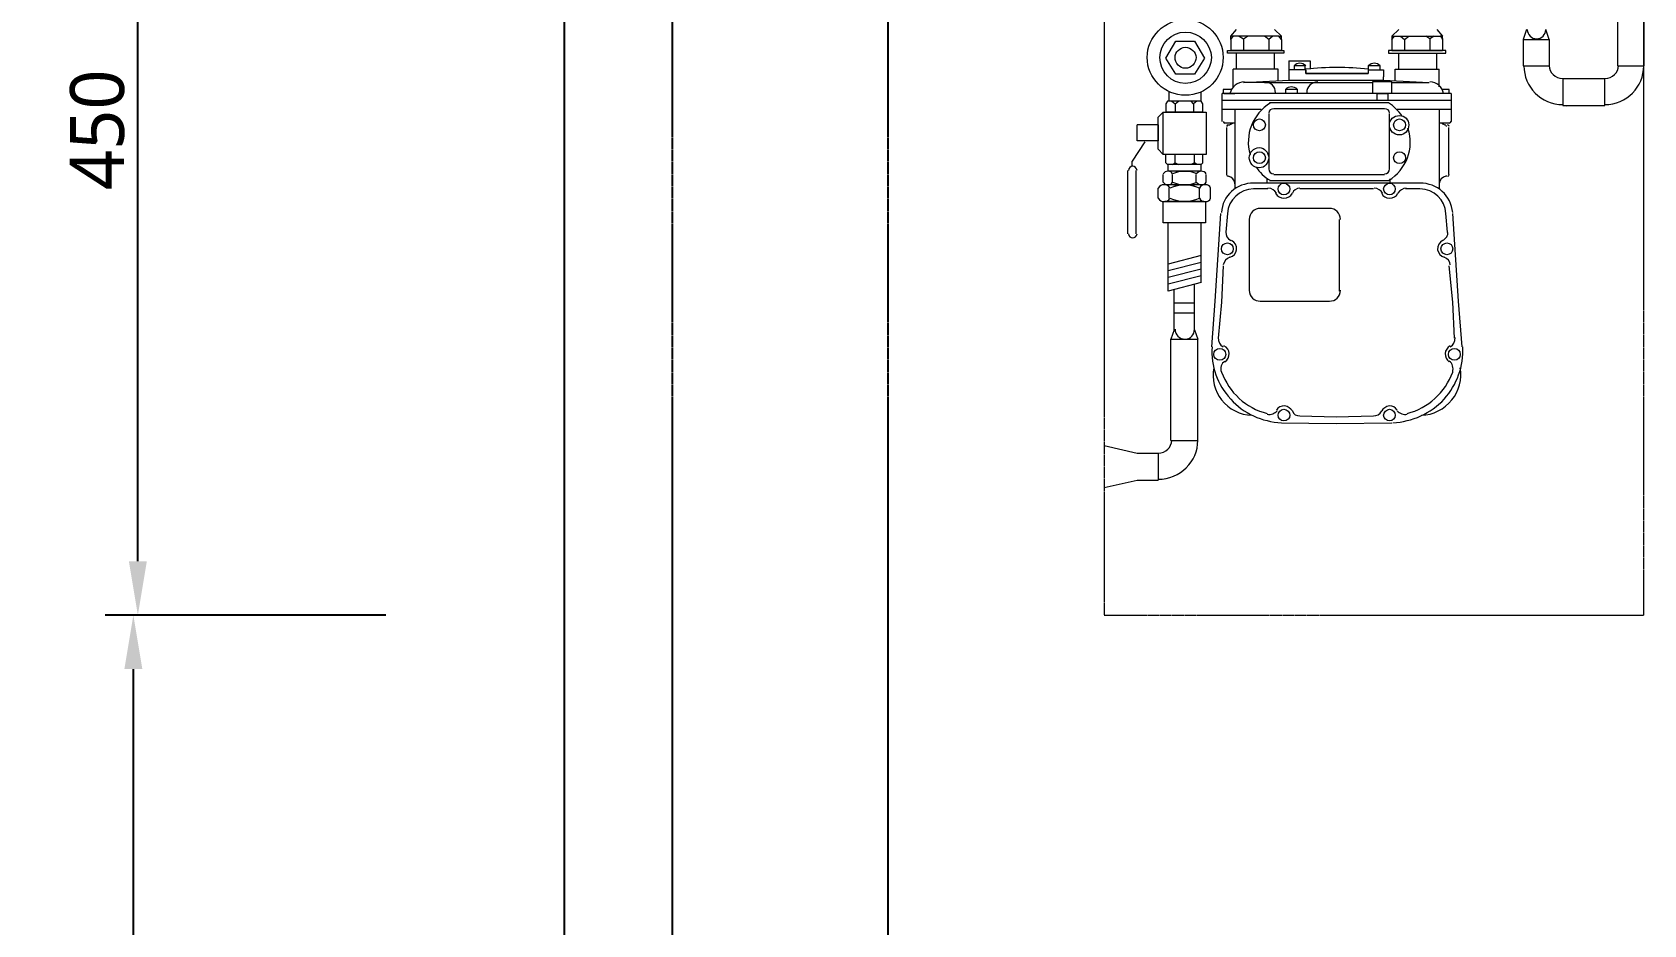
# Model space of a CAD drawing. Header units: millimetres. Extents: x -9013 to 516, y -36629 to 6082.
# Drawn here: x -4976 to -4229, y 1472 to 1886 of the extents above; entities that cross this region are included whole.
import ezdxf

# ---------------------------------------------------------------- set-up
doc = ezdxf.new("R2010")
doc.units = ezdxf.units.MM
doc.header["$LTSCALE"] = 0.05
doc.linetypes.add('CENTER', pattern=[50.8, 31.75, -6.35, 6.35, -6.35])
doc.linetypes.add('CENTER2', pattern=[28.575, 19.05, -3.175, 3.175, -3.175])
doc.layers.get('0').update_dxf_attribs({"lineweight": 18})
doc.layers.get('Defpoints').update_dxf_attribs({"color": 140, "lineweight": 18})
for name, color, linetype in [('1', 7, 'Continuous'), ('1CO', 4, 'Continuous'), ('HWAT___5CS', 3, 'CENTER2')]:
    doc.layers.add(name, color=color, linetype=linetype)
doc.layers.add('G-Anno-Std-Cntr', color=1, linetype='CENTER2', lineweight=18)
doc.styles.add('trebuchet_MS', font='trebuc.ttf')
doc.dimstyles.new('MGP', dxfattribs={"dimtxt": 2.5, "dimasz": 2.5, "dimexe": 1.25, "dimexo": 0.625, "dimtad": 1, "dimdec": 0, "dimtxsty": 'trebuchet_MS', "dimcen": 2.5, "dimclrt": 7, "dimadec": 0, "dimazin": 0, "dimtfac": 1, "dimtdec": 0, "dimtmove": 0, "dimatfit": 3, "dimfxl": 1.148294, "dimfxlon": 1, "dimarcsym": 2})

# ---------------------------------------------------------------- blocks, each defined once
blk = doc.blocks.new('*D242')
at = {"color": 0, "lineweight": -2, "transparency": 16777216}
for p, q in [((-4814.41, 1615.56), (-4942.24, 1615.56)), ((-4929.24, 1190.56), (-4929.24, 1590.56)), ((-4814.41, 1165.56), (-4942.24, 1165.56))]:
    blk.add_line(p, q, dxfattribs=at)
at = {"color": 0, "transparency": 16777216}
for points in [[(-4933.41, 1590.56), (-4925.07, 1590.56), (-4929.24, 1615.56)], [(-4933.41, 1190.56), (-4925.07, 1190.56), (-4929.24, 1165.56)]]:
    blk.add_solid(points, dxfattribs=at)
at = {"layer": 'Defpoints', "color": 0, "transparency": 16777216}
for p in [(-4929.24, 1615.56), (-4479.46, 1615.56), (-4736.71, 1165.56)]:
    blk.add_point(p, dxfattribs=at)
at = {"color": 7, "transparency": 16777216, "insert": (-4947.96, 1390.56), "char_height": 25, "attachment_point": 5, "rotation": 90, "style": 'trebuchet_MS'}
blk.add_mtext('450', dxfattribs=at)
blk = doc.blocks.new('*D250')
at = {"color": 0, "lineweight": -2, "transparency": 16777216}
for p, q in [((-4941.71, 2165.56), (-5069.54, 2165.56)), ((-5056.54, 2140.56), (-5056.54, 340.56)), ((-4941.71, 315.56), (-5069.54, 315.56))]:
    blk.add_line(p, q, dxfattribs=at)
at = {"color": 0, "transparency": 16777216}
for points in [[(-5060.7, 2140.56), (-5052.37, 2140.56), (-5056.54, 2165.56)], [(-5060.7, 340.56), (-5052.37, 340.56), (-5056.54, 315.56)]]:
    blk.add_solid(points, dxfattribs=at)
at = {"layer": 'Defpoints', "color": 0, "transparency": 16777216}
for p in [(-4729.46, 2165.56), (-5056.54, 315.56), (-4814.41, 315.56)]:
    blk.add_point(p, dxfattribs=at)
at = {"color": 7, "transparency": 16777216, "insert": (-5075.25, 1240.56), "char_height": 25, "attachment_point": 5, "rotation": 90, "style": 'trebuchet_MS'}
blk.add_mtext('1850', dxfattribs=at)
blk = doc.blocks.new('gas meter 1')
at = {"layer": '1', "color": 42, "lineweight": 9}
for points in [[(-6242.32, 3115), (-6242.32, 3001.6)], [(-6230.2, 3115), (-6230.2, 3001.6)], [(-6284.55, 3018.42), (-6286.11, 3013.72), (-6273.99, 3013.72), (-6275.56, 3018.42)], [(-6286.11, 3013.72), (-6286.11, 3001.6)], [(-6273.99, 3013.72), (-6273.99, 3001.6)], [(-6267.74, 2995.74), (-6248.19, 2995.74)], [(-6267.74, 2983.22), (-6248.19, 2983.22)], [(-6447.75, 2879.22), (-6449.31, 2874.92)], [(-6449.31, 2827.99), (-6449.31, 2874.92), (-6436.8, 2874.92)], [(-6438.36, 2879.22), (-6436.8, 2874.92)], [(-6436.8, 2827.99), (-6436.8, 2874.92)], [(-6480.2, 2825.65), (-6464.95, 2822.13)], [(-6464.95, 2822.13), (-6455.17, 2822.13)], [(-6480.2, 2806.1), (-6464.95, 2809.62)], [(-6464.95, 2809.62), (-6455.17, 2809.62)]]:
    blk.add_lwpolyline(points, dxfattribs=at)
at = {"layer": '1', "color": 0, "lineweight": 5}
for points in [[(-6399.26, 3015.29), (-6420.37, 3015.29), (-6421.55, 3015.29), (-6418.81, 3018.42)], [(-6399.26, 3015.29), (-6398.09, 3015.29), (-6401.21, 3018.42)], [(-6343.74, 3018.42), (-6346.86, 3015.29), (-6345.69, 3015.29)], [(-6326.14, 3018.42), (-6323.4, 3015.29), (-6324.58, 3015.29)], [(-6446.96, 2997.69), (-6451.66, 3005.12), (-6446.96, 3012.94), (-6438.36, 3012.94), (-6433.67, 3005.12), (-6438.36, 2997.69), (-6446.96, 2997.69)], [(-6421.55, 3013.72), (-6421.55, 3015.29)], [(-6420.37, 3015.29), (-6421.55, 3014.11)], [(-6421.55, 3014.11), (-6421.55, 3008.64)], [(-6417.64, 3015.29), (-6415.68, 3014.11), (-6413.73, 3015.29)], [(-6415.68, 3014.11), (-6415.68, 3008.64)], [(-6403.95, 3013.72), (-6405.91, 3015.29)], [(-6402, 3015.29), (-6403.95, 3013.72)], [(-6403.95, 3013.72), (-6403.95, 3008.64)], [(-6398.09, 3013.72), (-6399.26, 3015.29)], [(-6398.09, 3013.72), (-6398.09, 3015.29)], [(-6398.09, 3013.72), (-6398.09, 3008.64)], [(-6346.86, 3015.29), (-6346.86, 3013.72), (-6345.69, 3015.29)], [(-6346.86, 3013.72), (-6346.86, 3008.64)], [(-6345.69, 3015.29), (-6324.58, 3015.29)], [(-6342.95, 3015.29), (-6341, 3013.72)], [(-6341, 3013.72), (-6339.04, 3015.29)], [(-6341, 3013.72), (-6341, 3008.64)], [(-6329.27, 3014.11), (-6331.22, 3015.29)], [(-6327.31, 3015.29), (-6329.27, 3014.11)], [(-6329.27, 3014.11), (-6329.27, 3008.64)], [(-6324.58, 3015.29), (-6323.4, 3014.11)], [(-6323.4, 3013.72), (-6323.4, 3015.29)], [(-6323.4, 3014.11), (-6323.4, 3008.64)], [(-6423.11, 3008.64), (-6396.91, 3008.64)], [(-6423.11, 3007.47), (-6423.11, 3008.64)], [(-6396.91, 3007.47), (-6423.11, 3007.47)], [(-6398.09, 3008.64), (-6421.55, 3008.64)], [(-6418.81, 3000.04), (-6418.81, 3007.47)], [(-6401.21, 3000.04), (-6401.21, 3007.47)], [(-6396.91, 3008.64), (-6396.91, 3007.47)], [(-6394.57, 3003.95), (-6384.79, 3003.95), (-6384.79, 3000.04)], [(-6394.57, 3003.95), (-6394.57, 2996.52)], [(-6392.22, 3001.6), (-6392.22, 2999.65)], [(-6387.14, 3001.6), (-6389.88, 3001.6), (-6392.22, 3001.6)], [(-6387.14, 2999.65), (-6387.14, 3001.6)], [(-6357.81, 3001.6), (-6357.81, 2999.65)], [(-6352.34, 3001.6), (-6355.08, 3001.6), (-6357.81, 3001.6)], [(-6352.34, 2999.65), (-6352.34, 3001.6)], [(-6321.84, 3008.64), (-6348.43, 3008.64)], [(-6348.43, 3008.64), (-6348.43, 3007.47)], [(-6348.43, 3007.47), (-6321.84, 3007.47)], [(-6346.86, 3008.64), (-6323.4, 3008.64)], [(-6343.74, 3000.04), (-6343.74, 3007.47)], [(-6326.14, 3000.04), (-6326.14, 3007.47)], [(-6321.84, 3007.47), (-6321.84, 3008.64)], [(-6286.11, 3001.6), (-6273.99, 3001.6)], [(-6242.32, 3001.6), (-6230.2, 3001.6)], [(-6420.37, 2991.83), (-6420.37, 3000.04)], [(-6399.65, 3000.04), (-6420.37, 3000.04)], [(-6415.68, 2993.78), (-6394.57, 2994.96), (-6350.77, 2994.96), (-6329.66, 2993.78)], [(-6399.65, 2994.96), (-6399.65, 3000.04)], [(-6357.81, 2999.65), (-6357.81, 2998.08), (-6386.75, 2998.08), (-6386.75, 2999.65), (-6394.57, 2999.65)], [(-6394.57, 2996.52), (-6394.57, 2994.96)], [(-6386.75, 2999.65), (-6386.75, 2998.08)], [(-6386.75, 2998.08), (-6357.81, 2998.08)], [(-6357.81, 2999.65), (-6350.77, 2999.65), (-6350.77, 2996.52)], [(-6346.86, 2988.7), (-6346.86, 2994.17), (-6355.86, 2994.17), (-6355.86, 2988.7)], [(-6350.77, 2994.96), (-6350.77, 2996.52)], [(-6345.3, 2994.96), (-6345.3, 3000.04), (-6324.97, 3000.04)], [(-6324.97, 2991.83), (-6324.97, 3000.04)], [(-6267.74, 2995.74), (-6267.74, 2983.22)], [(-6248.19, 2983.22), (-6248.19, 2995.74)], [(-6450.09, 2985.18), (-6450.09, 2989.48)], [(-6435.23, 2985.18), (-6435.23, 2989.48)], [(-6319.49, 2988.7), (-6425.46, 2988.7)], [(-6425.46, 2975.8), (-6425.46, 2988.7)], [(-6421.94, 2990.65), (-6425.07, 2990.65)], [(-6425.07, 2990.65), (-6425.07, 2988.7)], [(-6424.68, 2988.7), (-6419.59, 2988.7)], [(-6421.16, 2990.65), (-6421.94, 2990.65)], [(-6405.91, 2993.78), (-6415.68, 2993.78)], [(-6405.91, 2993.78), (-6355.86, 2993.78)], [(-6396.13, 2990.65), (-6396.13, 2988.7)], [(-6390.66, 2990.65), (-6393.79, 2990.65), (-6396.13, 2990.65)], [(-6390.66, 2988.7), (-6390.66, 2990.65)], [(-6381.27, 2993.78), (-6363.68, 2993.78)], [(-6353.9, 2988.7), (-6353.9, 2985.57)], [(-6353.9, 2988.7), (-6348.82, 2988.7)], [(-6348.82, 2988.7), (-6348.82, 2985.57)], [(-6346.86, 2993.78), (-6339.04, 2993.78), (-6329.66, 2993.78)], [(-6322.62, 2990.65), (-6323.4, 2990.65)], [(-6320.28, 2990.65), (-6322.62, 2990.65)], [(-6320.28, 2988.7), (-6320.28, 2990.65)], [(-6319.49, 2988.7), (-6319.49, 2975.8)], [(-6452.83, 2980.1), (-6455.17, 2977.75)], [(-6452.83, 2960.55), (-6452.83, 2980.1)], [(-6452.83, 2980.1), (-6432.89, 2980.1)], [(-6450.87, 2985.18), (-6451.66, 2984.01)], [(-6451.66, 2984.01), (-6451.66, 2980.1)], [(-6434.45, 2980.1), (-6451.66, 2980.1)], [(-6435.23, 2985.18), (-6450.87, 2985.18)], [(-6448.92, 2985.18), (-6447.35, 2984.01), (-6445.79, 2985.18)], [(-6447.35, 2984.01), (-6447.35, 2980.1)], [(-6437.19, 2985.18), (-6438.75, 2984.01), (-6439.92, 2985.18)], [(-6438.75, 2984.01), (-6438.75, 2980.1)], [(-6434.45, 2980.1), (-6434.45, 2984.01), (-6435.23, 2985.18)], [(-6432.89, 2980.1), (-6432.89, 2960.55)], [(-6319.49, 2985.57), (-6425.46, 2985.57)], [(-6407.47, 2981.27), (-6425.46, 2981.27)], [(-6419.59, 2981.27), (-6419.59, 2944.51)], [(-6403.95, 2979.31), (-6403.95, 2953.51)], [(-6348.43, 2984.4), (-6403.56, 2984.4)], [(-6350.38, 2981.66), (-6401.61, 2981.66)], [(-6348.04, 2953.51), (-6348.04, 2979.31)], [(-6319.49, 2981.27), (-6344.52, 2981.27)], [(-6324.97, 2981.27), (-6324.97, 2944.51)], [(-6266.17, 2982.83), (-6265.78, 2983.22)], [(-6464.95, 2966.8), (-6464.95, 2974.23)], [(-6455.17, 2974.23), (-6464.95, 2974.23)], [(-6455.17, 2962.89), (-6455.17, 2977.75)], [(-6455.17, 2974.23), (-6455.17, 2966.8)], [(-6419.59, 2975.01), (-6424.28, 2975.01)], [(-6423.5, 2973.06), (-6423.5, 2951.16)], [(-6320.28, 2975.01), (-6324.97, 2975.01)], [(-6321.84, 2973.84), (-6321.45, 2973.84)], [(-6320.67, 2973.06), (-6320.67, 2951.16)], [(-6461.43, 2966.41), (-6467.3, 2957.42)], [(-6455.17, 2966.8), (-6464.95, 2966.8)], [(-6467.3, 2955.07), (-6467.3, 2957.42)], [(-6452.83, 2960.55), (-6455.17, 2962.89)], [(-6432.89, 2960.55), (-6452.83, 2960.55)], [(-6450.87, 2955.85), (-6451.66, 2956.64), (-6451.66, 2960.55)], [(-6448.53, 2955.85), (-6447.35, 2956.64), (-6447.35, 2960.55)], [(-6437.19, 2955.85), (-6438.36, 2956.64), (-6438.36, 2960.55)], [(-6434.45, 2956.64), (-6434.45, 2960.55)], [(-6469.25, 2923.79), (-6469.25, 2953.12)], [(-6465.34, 2923.79), (-6465.34, 2953.12)], [(-6452.83, 2947.64), (-6452.83, 2951.16)], [(-6435.23, 2955.85), (-6450.87, 2955.85)], [(-6435.23, 2952.73), (-6450.87, 2952.73)], [(-6450.48, 2952.73), (-6450.48, 2955.85)], [(-6435.62, 2952.73), (-6450.09, 2952.73)], [(-6448.53, 2947.64), (-6448.53, 2951.16)], [(-6447.35, 2956.64), (-6445.79, 2955.85)], [(-6446.96, 2952.73), (-6439.14, 2952.73)], [(-6438.36, 2956.64), (-6439.92, 2955.85)], [(-6437.58, 2947.64), (-6437.58, 2951.16)], [(-6434.45, 2956.64), (-6435.23, 2955.85)], [(-6435.23, 2952.73), (-6435.23, 2955.85)], [(-6432.89, 2947.64), (-6432.89, 2951.16)], [(-6404.73, 2947.25), (-6404.73, 2948.43), (-6404.73, 2949.21)], [(-6401.61, 2951.16), (-6350.38, 2951.16)], [(-6347.65, 2947.25), (-6347.65, 2948.43), (-6347.65, 2949.21)], [(-6321.45, 2950.38), (-6321.84, 2950.38)], [(-6455.17, 2940.21), (-6455.17, 2944.91)], [(-6433.28, 2946.47), (-6452.44, 2946.47)], [(-6434.06, 2946.47), (-6452.05, 2946.47)], [(-6435.62, 2946.47), (-6450.09, 2946.47)], [(-6450.09, 2940.21), (-6450.09, 2944.91)], [(-6448.14, 2946.47), (-6438.36, 2946.47)], [(-6436.01, 2940.21), (-6436.01, 2944.91)], [(-6430.93, 2940.21), (-6430.93, 2944.91)], [(-6333.96, 2947.25), (-6410.99, 2947.25)], [(-6404.34, 2944.51), (-6410.99, 2944.51)], [(-6403.56, 2948.43), (-6348.43, 2948.43)], [(-6355.47, 2944.51), (-6389.48, 2944.51)], [(-6333.96, 2944.51), (-6340.61, 2944.51)], [(-6452.83, 2928.87), (-6452.83, 2938.65)], [(-6452.83, 2938.65), (-6433.28, 2938.65)], [(-6434.06, 2938.65), (-6452.05, 2938.65)], [(-6433.28, 2938.65), (-6433.28, 2928.87)], [(-6375.8, 2935.52), (-6407.86, 2935.52)], [(-6433.28, 2928.87), (-6452.83, 2928.87)], [(-6450.48, 2897.2), (-6450.48, 2928.87)], [(-6435.23, 2901.11), (-6435.23, 2928.87)], [(-6426.24, 2933.18), (-6428.98, 2892.51), (-6430.54, 2871.4)], [(-6423.11, 2933.18), (-6423.89, 2924.57)], [(-6412.95, 2930.44), (-6412.95, 2897.2)], [(-6371.11, 2897.2), (-6371.11, 2930.44)], [(-6321.06, 2924.57), (-6321.84, 2933.18)], [(-6315.97, 2892.51), (-6318.71, 2933.18)], [(-6435.23, 2913.63), (-6450.48, 2909.72)], [(-6435.23, 2910.5), (-6450.48, 2906.59)], [(-6435.23, 2907.37), (-6450.48, 2903.46)], [(-6425.07, 2908.93), (-6425.85, 2892.12), (-6427.41, 2875.31)], [(-6317.93, 2875.31), (-6318.71, 2892.12), (-6320.28, 2908.93)], [(-6435.23, 2904.24), (-6450.48, 2900.33)], [(-6435.23, 2901.11), (-6450.48, 2897.2)], [(-6447.75, 2879.22), (-6447.75, 2897.98)], [(-6438.36, 2879.22), (-6438.36, 2900.33)], [(-6447.75, 2891.73), (-6438.36, 2891.73)], [(-6407.86, 2892.51), (-6375.8, 2892.51)], [(-6314.41, 2871.4), (-6315.97, 2892.51)], [(-6447.75, 2887.04), (-6438.36, 2887.04)], [(-6389.48, 2839.33), (-6372.67, 2838.94)], [(-6372.67, 2838.94), (-6355.47, 2839.33)], [(-6398.09, 2836.21), (-6372.67, 2835.81), (-6346.86, 2836.21)], [(-6449.31, 2827.99), (-6436.8, 2827.99)], [(-6455.17, 2822.13), (-6455.17, 2809.62)]]:
    blk.add_lwpolyline(points, dxfattribs=at)
for points, knots in [([(-6442.66, 3023.11), (-6452.05, 3023.11), (-6460.26, 3014.9), (-6460.26, 3005.51), (-6460.26, 2995.74), (-6452.05, 2987.92), (-6442.66, 2987.92), (-6432.89, 2987.92), (-6425.07, 2995.74), (-6425.07, 3005.51), (-6425.07, 3014.9), (-6432.89, 3023.11), (-6442.66, 3023.11)], [0, 0, 0, 0, 1, 1, 1, 2, 2, 2, 3, 3, 3, 4, 4, 4, 4]), ([(-6442.66, 3017.24), (-6448.92, 3017.24), (-6454.39, 3011.77), (-6454.39, 3005.51), (-6454.39, 2998.87), (-6448.92, 2993.39), (-6442.66, 2993.39), (-6436.01, 2993.39), (-6430.54, 2998.87), (-6430.54, 3005.51), (-6430.54, 3011.77), (-6436.01, 3017.24), (-6442.66, 3017.24)], [0, 0, 0, 0, 1, 1, 1, 2, 2, 2, 3, 3, 3, 4, 4, 4, 4]), ([(-6284.16, 3018.42), (-6284.16, 3016.07), (-6282.2, 3014.11), (-6279.86, 3014.11), (-6277.51, 3014.11), (-6275.56, 3016.07), (-6275.56, 3018.42)], [0, 0, 0, 0, 1, 1, 1, 2, 2, 2, 2]), ([(-6442.66, 3010.2), (-6445.01, 3010.2), (-6447.35, 3007.86), (-6447.35, 3005.51), (-6447.35, 3002.78), (-6445.01, 3000.43), (-6442.66, 3000.43), (-6439.92, 3000.43), (-6437.58, 3002.78), (-6437.58, 3005.51), (-6437.58, 3007.86), (-6439.92, 3010.2), (-6442.66, 3010.2)], [0, 0, 0, 0, 1, 1, 1, 2, 2, 2, 3, 3, 3, 4, 4, 4, 4]), ([(-6408.25, 2976.97), (-6409.82, 2976.97), (-6410.99, 2975.4), (-6410.99, 2974.23), (-6410.99, 2972.67), (-6409.82, 2971.49), (-6408.25, 2971.49), (-6406.69, 2971.49), (-6405.52, 2972.67), (-6405.52, 2974.23), (-6405.52, 2975.4), (-6406.69, 2976.97), (-6408.25, 2976.97)], [0, 0, 0, 0, 1, 1, 1, 2, 2, 2, 3, 3, 3, 4, 4, 4, 4]), ([(-6408.25, 2976.97), (-6409.82, 2976.97), (-6410.99, 2975.4), (-6410.99, 2974.23), (-6410.99, 2972.67), (-6409.82, 2971.49), (-6408.25, 2971.49), (-6406.69, 2971.49), (-6405.52, 2972.67), (-6405.52, 2974.23), (-6405.52, 2975.4), (-6406.69, 2976.97), (-6408.25, 2976.97)], [0, 0, 0, 0, 1, 1, 1, 2, 2, 2, 3, 3, 3, 4, 4, 4, 4]), ([(-6408.25, 2976.97), (-6409.82, 2976.97), (-6410.99, 2975.4), (-6410.99, 2974.23), (-6410.99, 2972.67), (-6409.82, 2971.49), (-6408.25, 2971.49), (-6406.69, 2971.49), (-6405.52, 2972.67), (-6405.52, 2974.23), (-6405.52, 2975.4), (-6406.69, 2976.97), (-6408.25, 2976.97)], [0, 0, 0, 0, 1, 1, 1, 2, 2, 2, 3, 3, 3, 4, 4, 4, 4]), ([(-6343.35, 2978.53), (-6346.08, 2978.53), (-6348.04, 2976.58), (-6348.04, 2974.23), (-6348.04, 2971.49), (-6346.08, 2969.54), (-6343.35, 2969.54), (-6341, 2969.54), (-6339.04, 2971.49), (-6339.04, 2974.23), (-6339.04, 2976.58), (-6341, 2978.53), (-6343.35, 2978.53)], [0, 0, 0, 0, 1, 1, 1, 2, 2, 2, 3, 3, 3, 4, 4, 4, 4]), ([(-6343.35, 2976.97), (-6344.91, 2976.97), (-6346.08, 2975.4), (-6346.08, 2974.23), (-6346.08, 2972.67), (-6344.91, 2971.49), (-6343.35, 2971.49), (-6341.78, 2971.49), (-6340.61, 2972.67), (-6340.61, 2974.23), (-6340.61, 2975.4), (-6341.78, 2976.97), (-6343.35, 2976.97)], [0, 0, 0, 0, 1, 1, 1, 2, 2, 2, 3, 3, 3, 4, 4, 4, 4]), ([(-6343.35, 2976.97), (-6344.91, 2976.97), (-6346.08, 2975.4), (-6346.08, 2974.23), (-6346.08, 2972.67), (-6344.91, 2971.49), (-6343.35, 2971.49), (-6341.78, 2971.49), (-6340.61, 2972.67), (-6340.61, 2974.23), (-6340.61, 2975.4), (-6341.78, 2976.97), (-6343.35, 2976.97)], [0, 0, 0, 0, 1, 1, 1, 2, 2, 2, 3, 3, 3, 4, 4, 4, 4]), ([(-6408.25, 2963.67), (-6410.99, 2963.67), (-6412.95, 2961.33), (-6412.95, 2958.98), (-6412.95, 2956.64), (-6410.99, 2954.29), (-6408.25, 2954.29), (-6405.91, 2954.29), (-6403.95, 2956.64), (-6403.95, 2958.98), (-6403.95, 2961.33), (-6405.91, 2963.67), (-6408.25, 2963.67)], [0, 0, 0, 0, 1, 1, 1, 2, 2, 2, 3, 3, 3, 4, 4, 4, 4]), ([(-6408.25, 2961.72), (-6409.82, 2961.72), (-6410.99, 2960.55), (-6410.99, 2958.98), (-6410.99, 2957.42), (-6409.82, 2956.25), (-6408.25, 2956.25), (-6406.69, 2956.25), (-6405.52, 2957.42), (-6405.52, 2958.98), (-6405.52, 2960.55), (-6406.69, 2961.72), (-6408.25, 2961.72)], [0, 0, 0, 0, 1, 1, 1, 2, 2, 2, 3, 3, 3, 4, 4, 4, 4]), ([(-6408.25, 2961.72), (-6409.82, 2961.72), (-6410.99, 2960.55), (-6410.99, 2958.98), (-6410.99, 2957.42), (-6409.82, 2956.25), (-6408.25, 2956.25), (-6406.69, 2956.25), (-6405.52, 2957.42), (-6405.52, 2958.98), (-6405.52, 2960.55), (-6406.69, 2961.72), (-6408.25, 2961.72)], [0, 0, 0, 0, 1, 1, 1, 2, 2, 2, 3, 3, 3, 4, 4, 4, 4]), ([(-6343.35, 2961.72), (-6344.91, 2961.72), (-6346.08, 2960.55), (-6346.08, 2958.98), (-6346.08, 2957.42), (-6344.91, 2956.25), (-6343.35, 2956.25), (-6341.78, 2956.25), (-6340.61, 2957.42), (-6340.61, 2958.98), (-6340.61, 2960.55), (-6341.78, 2961.72), (-6343.35, 2961.72)], [0, 0, 0, 0, 1, 1, 1, 2, 2, 2, 3, 3, 3, 4, 4, 4, 4]), ([(-6343.35, 2961.72), (-6344.91, 2961.72), (-6346.08, 2960.55), (-6346.08, 2958.98), (-6346.08, 2957.42), (-6344.91, 2956.25), (-6343.35, 2956.25), (-6341.78, 2956.25), (-6340.61, 2957.42), (-6340.61, 2958.98), (-6340.61, 2960.55), (-6341.78, 2961.72), (-6343.35, 2961.72)], [0, 0, 0, 0, 1, 1, 1, 2, 2, 2, 3, 3, 3, 4, 4, 4, 4]), ([(-6343.35, 2961.72), (-6344.91, 2961.72), (-6346.08, 2960.55), (-6346.08, 2958.98), (-6346.08, 2957.42), (-6344.91, 2956.25), (-6343.35, 2956.25), (-6341.78, 2956.25), (-6340.61, 2957.42), (-6340.61, 2958.98), (-6340.61, 2960.55), (-6341.78, 2961.72), (-6343.35, 2961.72)], [0, 0, 0, 0, 1, 1, 1, 2, 2, 2, 3, 3, 3, 4, 4, 4, 4]), ([(-6464.95, 2953.12), (-6464.95, 2954.29), (-6466.12, 2955.07), (-6466.9, 2955.07), (-6468.08, 2955.07), (-6468.86, 2954.29), (-6468.86, 2953.12)], [0, 0, 0, 0, 1, 1, 1, 2, 2, 2, 2]), ([(-6448.53, 2951.55), (-6448.92, 2952.34), (-6449.7, 2952.73), (-6450.48, 2952.73), (-6451.66, 2952.73), (-6452.44, 2952.34), (-6452.83, 2951.55)], [0, 0, 0, 0, 1, 1, 1, 2, 2, 2, 2]), ([(-6432.89, 2951.55), (-6433.28, 2952.34), (-6434.45, 2952.73), (-6435.23, 2952.73), (-6436.01, 2952.73), (-6436.8, 2952.34), (-6437.58, 2951.55)], [0, 0, 0, 0, 1, 1, 1, 2, 2, 2, 2]), ([(-6449.7, 2944.91), (-6450.48, 2946.08), (-6451.26, 2946.47), (-6452.44, 2946.47), (-6453.61, 2946.47), (-6454.39, 2946.08), (-6455.17, 2944.91)], [0, 0, 0, 0, 1, 1, 1, 2, 2, 2, 2]), ([(-6452.83, 2947.64), (-6452.44, 2946.86), (-6451.66, 2946.47), (-6450.48, 2946.47), (-6449.7, 2946.47), (-6448.92, 2946.86), (-6448.53, 2947.64)], [0, 0, 0, 0, 1, 1, 1, 2, 2, 2, 2]), ([(-6437.58, 2947.64), (-6436.8, 2946.86), (-6436.01, 2946.47), (-6435.23, 2946.47), (-6434.45, 2946.47), (-6433.28, 2946.86), (-6432.89, 2947.64)], [0, 0, 0, 0, 1, 1, 1, 2, 2, 2, 2]), ([(-6430.93, 2944.91), (-6431.32, 2946.08), (-6432.1, 2946.47), (-6433.28, 2946.47), (-6434.45, 2946.47), (-6435.62, 2946.08), (-6436.01, 2944.91)], [0, 0, 0, 0, 1, 1, 1, 2, 2, 2, 2]), ([(-6400.82, 2942.56), (-6400.04, 2941), (-6398.48, 2940.21), (-6396.91, 2940.21), (-6395.35, 2940.21), (-6393.79, 2941), (-6393, 2942.56)], [0, 0, 0, 0, 1, 1, 1, 2, 2, 2, 2]), ([(-6396.91, 2947.25), (-6398.48, 2947.25), (-6399.65, 2945.69), (-6399.65, 2944.51), (-6399.65, 2942.95), (-6398.48, 2941.78), (-6396.91, 2941.78), (-6395.35, 2941.78), (-6394.18, 2942.95), (-6394.18, 2944.51), (-6394.18, 2945.69), (-6395.35, 2947.25), (-6396.91, 2947.25)], [0, 0, 0, 0, 1, 1, 1, 2, 2, 2, 3, 3, 3, 4, 4, 4, 4]), ([(-6351.56, 2942.56), (-6351.17, 2941), (-6349.6, 2940.21), (-6348.04, 2940.21), (-6346.08, 2940.21), (-6344.91, 2941), (-6344.13, 2942.56)], [0, 0, 0, 0, 1, 1, 1, 2, 2, 2, 2]), ([(-6348.04, 2947.25), (-6349.21, 2947.25), (-6350.77, 2945.69), (-6350.77, 2944.51), (-6350.77, 2942.95), (-6349.21, 2941.78), (-6348.04, 2941.78), (-6346.47, 2941.78), (-6345.3, 2942.95), (-6345.3, 2944.51), (-6345.3, 2945.69), (-6346.47, 2947.25), (-6348.04, 2947.25)], [0, 0, 0, 0, 1, 1, 1, 2, 2, 2, 3, 3, 3, 4, 4, 4, 4]), ([(-6455.17, 2940.21), (-6454.39, 2939.04), (-6453.61, 2938.65), (-6452.44, 2938.65), (-6451.26, 2938.65), (-6450.48, 2939.04), (-6449.7, 2940.21)], [0, 0, 0, 0, 1, 1, 1, 2, 2, 2, 2]), ([(-6436.01, 2940.21), (-6435.62, 2939.04), (-6434.45, 2938.65), (-6433.28, 2938.65), (-6432.1, 2938.65), (-6431.32, 2939.04), (-6430.93, 2940.21)], [0, 0, 0, 0, 1, 1, 1, 2, 2, 2, 2]), ([(-6468.86, 2923.79), (-6468.86, 2922.62), (-6468.08, 2921.84), (-6466.9, 2921.84), (-6466.12, 2921.84), (-6464.95, 2922.62), (-6464.95, 2923.79)], [0, 0, 0, 0, 1, 1, 1, 2, 2, 2, 2]), ([(-6423.11, 2919.49), (-6424.68, 2919.49), (-6425.85, 2918.32), (-6425.85, 2916.75), (-6425.85, 2915.19), (-6424.68, 2914.02), (-6423.11, 2914.02), (-6421.55, 2914.02), (-6420.37, 2915.19), (-6420.37, 2916.75), (-6420.37, 2918.32), (-6421.55, 2919.49), (-6423.11, 2919.49)], [0, 0, 0, 0, 1, 1, 1, 2, 2, 2, 3, 3, 3, 4, 4, 4, 4]), ([(-6421.94, 2912.84), (-6419.98, 2913.23), (-6419.2, 2914.8), (-6418.81, 2916.36), (-6418.81, 2918.32), (-6419.59, 2919.88), (-6421.16, 2920.66)], [0, 0, 0, 0, 1, 1, 1, 2, 2, 2, 2]), ([(-6323.4, 2920.66), (-6324.97, 2919.88), (-6325.75, 2918.32), (-6325.75, 2916.36), (-6325.36, 2914.8), (-6324.19, 2913.23), (-6322.62, 2912.84)], [0, 0, 0, 0, 1, 1, 1, 2, 2, 2, 2]), ([(-6321.45, 2919.49), (-6322.62, 2919.49), (-6324.19, 2918.32), (-6324.19, 2916.75), (-6324.19, 2915.19), (-6322.62, 2914.02), (-6321.45, 2914.02), (-6319.88, 2914.02), (-6318.71, 2915.19), (-6318.71, 2916.75), (-6318.71, 2918.32), (-6319.88, 2919.49), (-6321.45, 2919.49)], [0, 0, 0, 0, 1, 1, 1, 2, 2, 2, 3, 3, 3, 4, 4, 4, 4]), ([(-6447.35, 2879.61), (-6447.35, 2876.87), (-6445.4, 2874.92), (-6442.66, 2874.92), (-6440.32, 2874.92), (-6438.36, 2876.87), (-6438.36, 2879.61)], [0, 0, 0, 0, 1, 1, 1, 2, 2, 2, 2]), ([(-6430.15, 2871.4), (-6430.93, 2862.4), (-6427.8, 2853.8), (-6421.55, 2847.15), (-6415.68, 2840.51), (-6407.08, 2836.6), (-6398.09, 2836.21)], [0, 0, 0, 0, 1, 1, 1, 2, 2, 2, 2]), ([(-6426.63, 2870.61), (-6428.19, 2870.61), (-6429.37, 2869.44), (-6429.37, 2867.88), (-6429.37, 2866.31), (-6428.19, 2865.14), (-6426.63, 2865.14), (-6425.07, 2865.14), (-6423.89, 2866.31), (-6423.89, 2867.88), (-6423.89, 2869.44), (-6425.07, 2870.61), (-6426.63, 2870.61)], [0, 0, 0, 0, 1, 1, 1, 2, 2, 2, 3, 3, 3, 4, 4, 4, 4]), ([(-6424.28, 2864.36), (-6422.72, 2865.53), (-6422.33, 2866.7), (-6422.33, 2868.27), (-6422.33, 2869.83), (-6423.11, 2871.01), (-6424.68, 2871.79)], [0, 0, 0, 0, 1, 1, 1, 2, 2, 2, 2]), ([(-6346.47, 2836.21), (-6337.48, 2836.6), (-6328.88, 2840.51), (-6322.62, 2847.15), (-6316.76, 2853.8), (-6313.63, 2862.4), (-6314.02, 2871.4)], [0, 0, 0, 0, 1, 1, 1, 2, 2, 2, 2]), ([(-6319.88, 2871.79), (-6321.06, 2871.01), (-6322.23, 2869.83), (-6322.23, 2868.27), (-6322.23, 2866.7), (-6321.45, 2865.53), (-6320.28, 2864.36)], [0, 0, 0, 0, 1, 1, 1, 2, 2, 2, 2]), ([(-6317.93, 2870.61), (-6319.49, 2870.61), (-6320.67, 2869.44), (-6320.67, 2867.88), (-6320.67, 2866.31), (-6319.49, 2865.14), (-6317.93, 2865.14), (-6316.37, 2865.14), (-6315.19, 2866.31), (-6315.19, 2867.88), (-6315.19, 2869.44), (-6316.37, 2870.61), (-6317.93, 2870.61)], [0, 0, 0, 0, 1, 1, 1, 2, 2, 2, 3, 3, 3, 4, 4, 4, 4]), ([(-6429.37, 2861.62), (-6430.54, 2856.54), (-6428.98, 2850.67), (-6425.85, 2846.76), (-6422.33, 2842.46), (-6417.25, 2839.72), (-6411.77, 2839.72)], [0, 0, 0, 0, 1, 1, 1, 2, 2, 2, 2]), ([(-6333.18, 2839.72), (-6327.71, 2839.72), (-6322.62, 2842.46), (-6319.1, 2846.76), (-6315.58, 2850.67), (-6314.41, 2856.54), (-6315.19, 2861.62)], [0, 0, 0, 0, 1, 1, 1, 2, 2, 2, 2]), ([(-6393, 2841.68), (-6393.79, 2842.85), (-6394.96, 2843.63), (-6396.52, 2844.03), (-6398.09, 2844.03), (-6399.65, 2843.24), (-6400.43, 2842.07)], [0, 0, 0, 0, 1, 1, 1, 2, 2, 2, 2]), ([(-6396.91, 2842.46), (-6398.48, 2842.46), (-6399.65, 2840.9), (-6399.65, 2839.72), (-6399.65, 2838.16), (-6398.48, 2836.99), (-6396.91, 2836.99), (-6395.35, 2836.99), (-6394.18, 2838.16), (-6394.18, 2839.72), (-6394.18, 2840.9), (-6395.35, 2842.46), (-6396.91, 2842.46)], [0, 0, 0, 0, 1, 1, 1, 2, 2, 2, 3, 3, 3, 4, 4, 4, 4]), ([(-6344.52, 2842.07), (-6345.3, 2843.24), (-6346.47, 2844.03), (-6348.04, 2844.03), (-6349.6, 2843.63), (-6351.17, 2842.85), (-6351.56, 2841.68)], [0, 0, 0, 0, 1, 1, 1, 2, 2, 2, 2]), ([(-6348.04, 2842.46), (-6349.21, 2842.46), (-6350.77, 2840.9), (-6350.77, 2839.72), (-6350.77, 2838.16), (-6349.21, 2836.99), (-6348.04, 2836.99), (-6346.47, 2836.99), (-6345.3, 2838.16), (-6345.3, 2839.72), (-6345.3, 2840.9), (-6346.47, 2842.46), (-6348.04, 2842.46)], [0, 0, 0, 0, 1, 1, 1, 2, 2, 2, 3, 3, 3, 4, 4, 4, 4])]:
    blk.add_open_spline(points, degree=3, knots=knots, dxfattribs=at)
for points in [[(-6389.48, 3002.78), (-6390.66, 3002.78), (-6391.44, 3002.38), (-6392.22, 3001.6)], [(-6386.75, 3001.6), (-6387.53, 3002.38), (-6388.7, 3002.78), (-6389.48, 3002.78)], [(-6355.08, 3002.78), (-6355.86, 3002.78), (-6357.03, 3002.38), (-6357.81, 3001.6)], [(-6352.34, 3001.6), (-6353.12, 3002.38), (-6353.9, 3002.78), (-6355.08, 3002.78)], [(-6415.29, 2994.17), (-6418.42, 2994.17), (-6421.16, 2991.83), (-6421.94, 2988.7)], [(-6400.82, 2989.09), (-6400.82, 2991.83), (-6402.78, 2994.17), (-6405.91, 2994.17)], [(-6372.28, 3000.82), (-6376.97, 3000.82), (-6382.06, 3000.43), (-6386.75, 3000.04)], [(-6381.27, 2994.17), (-6384.01, 2994.17), (-6386.36, 2991.83), (-6386.36, 2989.09)], [(-6357.81, 3000.04), (-6362.5, 3000.43), (-6367.59, 3000.82), (-6372.28, 3000.82)], [(-6323.01, 2988.7), (-6323.4, 2991.83), (-6326.14, 2994.17), (-6329.27, 2994.17)], [(-6393.39, 2991.83), (-6394.57, 2991.83), (-6395.35, 2991.44), (-6396.13, 2990.65)], [(-6390.66, 2990.65), (-6391.44, 2991.44), (-6392.61, 2991.83), (-6393.39, 2991.83)], [(-6403.17, 2984.4), (-6411.38, 2979.31), (-6415.29, 2969.54), (-6412.55, 2960.55)], [(-6401.61, 2981.66), (-6402.78, 2981.66), (-6403.95, 2980.88), (-6403.95, 2979.71)], [(-6348.04, 2979.71), (-6348.04, 2980.88), (-6348.82, 2981.66), (-6350.38, 2981.66)], [(-6342.17, 2978.14), (-6343.74, 2980.88), (-6346.08, 2982.83), (-6348.43, 2984.4)], [(-6425.07, 2975.8), (-6425.07, 2975.4), (-6424.68, 2975.01), (-6424.28, 2975.01)], [(-6422.72, 2974.23), (-6423.11, 2974.23), (-6423.5, 2973.84), (-6423.5, 2973.45)], [(-6422.72, 2974.23), (-6421.94, 2974.23), (-6421.16, 2974.62), (-6420.77, 2975.01)], [(-6348.43, 2948.43), (-6340.22, 2953.51), (-6336.31, 2963.28), (-6339.44, 2972.67)], [(-6323.79, 2975.01), (-6323.4, 2974.62), (-6322.62, 2974.23), (-6321.84, 2974.23)], [(-6320.28, 2973.45), (-6320.28, 2973.84), (-6320.67, 2974.23), (-6321.06, 2974.23)], [(-6320.28, 2975.01), (-6319.88, 2975.01), (-6319.49, 2975.4), (-6319.49, 2975.8)], [(-6437.19, 2951.55), (-6440.71, 2953.12), (-6445.01, 2953.12), (-6448.53, 2951.55)], [(-6423.5, 2951.16), (-6423.5, 2950.77), (-6423.11, 2950.38), (-6422.72, 2950.38)], [(-6419.59, 2946.86), (-6419.59, 2948.82), (-6421.16, 2949.99), (-6422.72, 2950.38)], [(-6409.82, 2954.68), (-6408.25, 2952.34), (-6405.91, 2949.99), (-6403.17, 2948.43)], [(-6403.95, 2953.9), (-6403.95, 2952.34), (-6402.78, 2951.55), (-6401.61, 2951.55)], [(-6350.38, 2951.55), (-6348.82, 2951.55), (-6348.04, 2952.34), (-6348.04, 2953.9)], [(-6321.84, 2950.38), (-6323.4, 2949.99), (-6324.97, 2948.82), (-6324.97, 2946.86)], [(-6321.06, 2950.38), (-6320.67, 2950.38), (-6320.28, 2950.77), (-6320.28, 2951.16)], [(-6436.01, 2944.91), (-6440.32, 2946.86), (-6445.4, 2946.86), (-6449.7, 2944.91)], [(-6448.53, 2947.64), (-6445.01, 2946.08), (-6440.71, 2946.08), (-6437.19, 2947.64)], [(-6410.99, 2947.25), (-6418.81, 2947.25), (-6425.46, 2941.39), (-6425.85, 2933.57)], [(-6410.99, 2944.51), (-6417.25, 2944.51), (-6422.72, 2939.43), (-6423.11, 2933.18)], [(-6400.43, 2942.56), (-6401.21, 2943.73), (-6402.39, 2944.91), (-6404.34, 2944.91)], [(-6389.48, 2944.91), (-6391.05, 2944.91), (-6392.61, 2943.73), (-6393, 2942.56)], [(-6351.17, 2942.56), (-6351.95, 2943.73), (-6353.51, 2944.91), (-6355.08, 2944.91)], [(-6340.22, 2944.91), (-6341.78, 2944.91), (-6343.35, 2943.73), (-6344.13, 2942.56)], [(-6318.71, 2933.57), (-6319.49, 2941.39), (-6325.75, 2947.25), (-6333.96, 2947.25)], [(-6321.84, 2933.18), (-6322.23, 2939.43), (-6327.31, 2944.51), (-6333.96, 2944.51)], [(-6449.7, 2940.21), (-6445.4, 2938.26), (-6440.32, 2938.26), (-6436.01, 2940.21)], [(-6407.86, 2935.52), (-6410.6, 2935.52), (-6412.95, 2933.18), (-6412.95, 2930.44)], [(-6370.72, 2930.44), (-6370.72, 2933.18), (-6373.06, 2935.52), (-6375.8, 2935.52)], [(-6423.89, 2924.57), (-6423.89, 2923.01), (-6423.11, 2921.45), (-6421.55, 2920.66)], [(-6323.4, 2920.66), (-6321.84, 2921.45), (-6320.67, 2923.01), (-6321.06, 2924.57)], [(-6421.94, 2912.84), (-6423.5, 2912.45), (-6424.68, 2910.89), (-6425.07, 2909.32)], [(-6319.88, 2909.32), (-6319.88, 2910.89), (-6321.06, 2912.45), (-6322.62, 2912.84)], [(-6412.95, 2897.59), (-6412.95, 2894.47), (-6410.6, 2892.51), (-6407.86, 2892.51)], [(-6375.8, 2892.51), (-6373.06, 2892.51), (-6370.72, 2894.47), (-6370.72, 2897.59)], [(-6427.41, 2875.7), (-6427.41, 2873.74), (-6426.63, 2872.18), (-6425.07, 2871.4)], [(-6319.88, 2871.4), (-6318.32, 2872.18), (-6317.54, 2873.74), (-6317.54, 2875.7)], [(-6424.28, 2864.75), (-6425.85, 2863.58), (-6426.63, 2861.62), (-6425.85, 2859.67)], [(-6425.85, 2859.67), (-6422.33, 2850.28), (-6414.51, 2842.85), (-6404.73, 2840.51)], [(-6339.83, 2840.51), (-6330.05, 2842.85), (-6322.23, 2850.28), (-6318.71, 2859.67)], [(-6318.71, 2859.67), (-6318.32, 2861.62), (-6318.71, 2863.58), (-6320.28, 2864.75)], [(-6404.73, 2840.12), (-6402.78, 2839.72), (-6401.21, 2840.51), (-6400.04, 2841.68)], [(-6393, 2841.68), (-6392.61, 2840.12), (-6391.05, 2839.33), (-6389.48, 2839.33)], [(-6355.47, 2839.33), (-6353.9, 2839.33), (-6352.34, 2840.12), (-6351.56, 2841.68)], [(-6344.52, 2841.68), (-6343.35, 2840.51), (-6341.39, 2839.72), (-6339.83, 2840.12)]]:
    blk.add_open_spline(points, degree=3, dxfattribs=at)
at = {"layer": '1', "color": 42, "lineweight": 9}
for points in [[(-6285.72, 3001.6), (-6285.72, 2991.83), (-6277.9, 2983.62), (-6267.74, 2983.62)], [(-6273.99, 3001.6), (-6273.99, 2998.47), (-6271.25, 2995.74), (-6267.74, 2995.74)], [(-6248.19, 2995.74), (-6244.67, 2995.74), (-6241.93, 2998.47), (-6241.93, 3001.6)], [(-6248.19, 2983.62), (-6238.02, 2983.62), (-6230.2, 2991.83), (-6230.2, 3001.6)], [(-6455.17, 2822.13), (-6451.66, 2822.13), (-6448.92, 2824.87), (-6448.92, 2827.99)], [(-6455.17, 2810.01), (-6445.01, 2810.01), (-6436.8, 2818.22), (-6436.8, 2827.99)]]:
    blk.add_open_spline(points, degree=3, dxfattribs=at)
at = {"layer": 'G-Anno-Std-Cntr'}
blk.add_lwpolyline([(-6480.2, 2746.98), (-6230.2, 2746.98), (-6230.2, 3196.98), (-6480.2, 3196.98)], close=True, dxfattribs=at)
blk = doc.blocks.new('*D251')
at = {"color": 0, "lineweight": -2, "transparency": 16777216}
for p, q in [((-4812.33, 2065.56), (-4940.16, 2065.56)), ((-4927.16, 1640.56), (-4927.16, 2040.56)), ((-4812.33, 1615.56), (-4940.16, 1615.56))]:
    blk.add_line(p, q, dxfattribs=at)
at = {"color": 0, "transparency": 16777216}
for points in [[(-4931.32, 2040.56), (-4922.99, 2040.56), (-4927.16, 2065.56)], [(-4931.32, 1640.56), (-4922.99, 1640.56), (-4927.16, 1615.56)]]:
    blk.add_solid(points, dxfattribs=at)
at = {"layer": 'Defpoints', "color": 0, "transparency": 16777216}
for p in [(-4927.16, 2065.56), (-4479.46, 2065.56), (-4479.46, 1615.56)]:
    blk.add_point(p, dxfattribs=at)
at = {"color": 7, "transparency": 16777216, "insert": (-4945.88, 1840.56), "char_height": 25, "attachment_point": 5, "rotation": 90, "style": 'trebuchet_MS'}
blk.add_mtext('450', dxfattribs=at)

msp = doc.modelspace()

# ---------------------------------------------------------------- linework, layer by layer
at = {"layer": '1CO'}
msp.add_line((-4729.46, 315.56), (-4729.46, 2165.56), dxfattribs=at)
at = {"layer": 'HWAT___5CS'}
for p, q in [((-4679.46, 315.56), (-4679.46, 2165.56)), ((-4579.46, 315.56), (-4579.46, 2165.56))]:
    msp.add_line(p, q, dxfattribs=at)

# ---------------------------------------------------------------- block references
at = {"layer": 'G-Anno-Std-Cntr', "color": 7, "linetype": 'CENTER'}
msp.add_blockref('gas meter 1', (2000.74, -1131.42), dxfattribs=at)

# ---------------------------------------------------------------- dimensions: what is measured, and where the dimension line sits
for base, p1, p2, picture, middle in [((-5056.54, 315.56), (-4729.46, 2165.56), (-4814.41, 315.56), '*D250', (-5075.25, 1240.56)), ((-4927.16, 2065.56), (-4479.46, 1615.56), (-4479.46, 2065.56), '*D251', (-4945.88, 1840.56)), ((-4929.24, 1615.56), (-4736.71, 1165.56), (-4479.46, 1615.56), '*D242', (-4947.96, 1390.56))]:
    dim = msp.add_linear_dim(base=base, p1=p1, p2=p2, angle=90, dimstyle='MGP', override={"dimscale": 100, "dimtxt": 0.25, "dimasz": 0.25, "dimexe": 0.13, "dimexo": 0.06, "dimgap": 0.06, "dimarcsym": 1})
    dim.commit()
    dim.dimension.update_dxf_attribs({"geometry": picture, "text_midpoint": middle})

doc.saveas('drawing.dxf')
